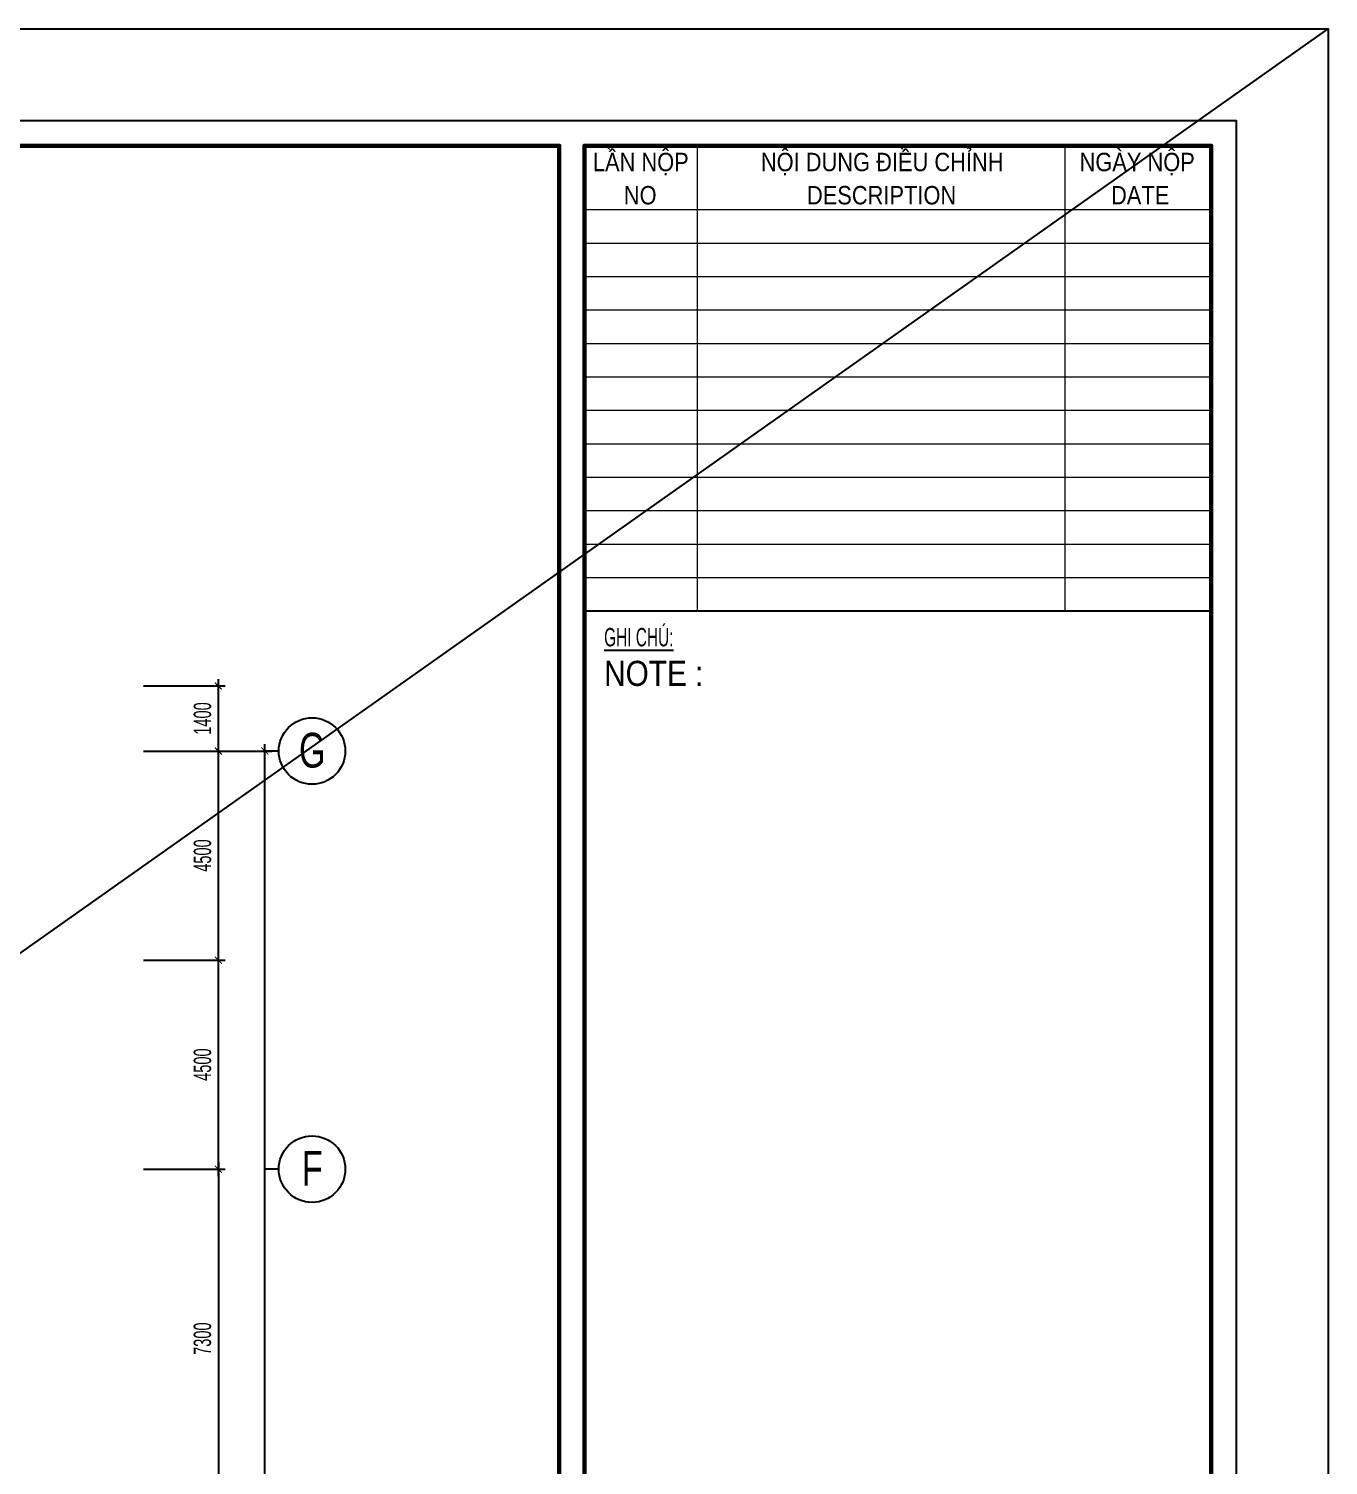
# Model space of a CAD drawing. Extents: x 71 to 3057337, y -14 to 345257.
# Drawn here: x 3029350 to 3057337, y 314331 to 345257 of the extents above; entities that cross this region are included whole.
import ezdxf

# ---------------------------------------------------------------- set-up
doc = ezdxf.new("R2010")
doc.units = 0
doc.header["$LTSCALE"] = 1000
doc.header["$MEASUREMENT"] = 0
doc.header["$PDMODE"] = 3
doc.layers.get('0').update_dxf_attribs({"linetype": 'CONTINUOUS'})
doc.layers.get('Defpoints').update_dxf_attribs({"linetype": 'CONTINUOUS'})
for name, color, linetype in [('12CHI', 1, 'CONTINUOUS'), ('CDC -TEXT KHUNG', 7, 'CONTINUOUS'), ('CDC-KHUNGTEN', 7, 'CONTINUOUS'), ('CDC.02.DIM', 1, 'CONTINUOUS'), ('CDC.06.TEXT', 2, 'CONTINUOUS'), ('CDC.16.BIGTEXT', 6, 'CONTINUOUS')]:
    doc.layers.add(name, color=color, linetype=linetype)
doc.layers.add('KCS_Plotter', color=11, linetype='CONTINUOUS', plot=False)
doc.styles.add('ARIAL', font='arial.ttf', dxfattribs={"width": 0.6})
doc.styles.add('Arial_4', font='arial.ttf', dxfattribs={"width": 0.75, "height": 3})
doc.styles.add('KT CDC', font='arial.ttf', dxfattribs={"width": 0.85, "height": 200})
doc.dimstyles.new('D150', dxfattribs={"dimscale": 150, "dimtxt": 2.5, "dimasz": 1, "dimexe": 1, "dimexo": 0, "dimgap": 1, "dimtad": 1, "dimdec": 0, "dimdsep": 46, "dimtxsty": 'ARIAL', "dimblk": 'ARCHTICK', "dimcen": 1, "dimdle": 1, "dimclrd": 1, "dimclre": 1, "dimclrt": 2, "dimadec": 0, "dimazin": 0, "dimtfac": 0.00072, "dimtdec": 0, "dimtix": 1, "dimtmove": 2, "dimatfit": 3, "dimldrblk": 'ARCHTICK', "dimfxl": 1, "dimtolj": 1, "dimlwd": -1, "dimlwe": -1, "dimarcsym": 0})

# ---------------------------------------------------------------- blocks, each defined once
blk = doc.blocks.new('_ARCHTICK')
at = {"color": 0, "linetype": 'ByBlock', "const_width": 0.15}
blk.add_lwpolyline([(-0.5, -0.5), (0.5, 0.5)], dxfattribs=at)
blk = doc.blocks.new('*D296')
at = {"layer": 'CDC.02.DIM', "color": 1, "transparency": 16777216}
for p, q in [((3031825, 320706), (3033584, 320706)), ((3033434, 320856), (3033434, 313256)), ((3031825, 313406), (3033584, 313406))]:
    blk.add_line(p, q, dxfattribs=at)
at = {"layer": 'Defpoints', "color": 0, "transparency": 16777216}
for p in [(3031825, 320706), (3031825, 313406), (3033434, 313406)]:
    blk.add_point(p, dxfattribs=at)
at = {"layer": 'CDC.02.DIM', "color": 1, "transparency": 16777216, "xscale": 150, "yscale": 150, "zscale": 150}
for p, rotation in [((3033434, 320706), 90), ((3033434, 313406), 270)]:
    blk.add_blockref('_ARCHTICK', p, dxfattribs=dict(at, rotation=rotation))
at = {"layer": 'CDC.02.DIM', "color": 2, "transparency": 16777216, "insert": (3033092, 317056), "char_height": 375, "attachment_point": 5, "rotation": 90, "style": 'ARIAL'}
blk.add_mtext('\\A1;7300', dxfattribs=at)
blk = doc.blocks.new('*D301')
at = {"layer": 'CDC.02.DIM', "color": 1, "transparency": 16777216}
for p, q in [((3031825, 329707), (3034584, 329707)), ((3034434, 274266), (3034434, 329857)), ((3031825, 274416), (3034584, 274416))]:
    blk.add_line(p, q, dxfattribs=at)
at = {"layer": 'Defpoints', "color": 0, "transparency": 16777216}
for p in [(3031825, 329707), (3034434, 329707), (3031825, 274416)]:
    blk.add_point(p, dxfattribs=at)
at = {"layer": 'CDC.02.DIM', "color": 1, "transparency": 16777216, "xscale": 150, "yscale": 150, "zscale": 150}
for p, rotation in [((3034434, 329707), 90), ((3034434, 274416), 270)]:
    blk.add_blockref('_ARCHTICK', p, dxfattribs=dict(at, rotation=rotation))
at = {"layer": 'CDC.02.DIM', "color": 2, "transparency": 16777216, "insert": (3034092, 302061), "char_height": 375, "attachment_point": 5, "rotation": 90, "style": 'ARIAL'}
blk.add_mtext('\\A1;55290', dxfattribs=at)
blk = doc.blocks.new('*D328')
at = {"layer": 'CDC.02.DIM', "color": 1, "transparency": 16777216}
for p, q in [((3033434, 320556), (3033434, 325356)), ((3031825, 325206), (3033584, 325206)), ((3031825, 320706), (3033584, 320706))]:
    blk.add_line(p, q, dxfattribs=at)
at = {"layer": 'Defpoints', "color": 0, "transparency": 16777216}
for p in [(3031825, 325206), (3033434, 325206), (3031825, 320706)]:
    blk.add_point(p, dxfattribs=at)
at = {"layer": 'CDC.02.DIM', "color": 1, "transparency": 16777216, "xscale": 150, "yscale": 150, "zscale": 150}
for p, rotation in [((3033434, 325206), 90), ((3033434, 320706), 270)]:
    blk.add_blockref('_ARCHTICK', p, dxfattribs=dict(at, rotation=rotation))
at = {"layer": 'CDC.02.DIM', "color": 2, "transparency": 16777216, "insert": (3033093, 322956), "char_height": 375, "attachment_point": 5, "rotation": 90, "style": 'ARIAL'}
blk.add_mtext('\\A1;4500', dxfattribs=at)
blk = doc.blocks.new('*D329')
at = {"layer": 'CDC.02.DIM', "color": 1, "transparency": 16777216}
for p, q in [((3031825, 329707), (3033584, 329707)), ((3033434, 325056), (3033434, 329857)), ((3031825, 325206), (3033584, 325206))]:
    blk.add_line(p, q, dxfattribs=at)
at = {"layer": 'Defpoints', "color": 0, "transparency": 16777216}
for p in [(3031825, 329707), (3033434, 329707), (3031825, 325206)]:
    blk.add_point(p, dxfattribs=at)
at = {"layer": 'CDC.02.DIM', "color": 1, "transparency": 16777216, "xscale": 150, "yscale": 150, "zscale": 150}
for p, rotation in [((3033434, 329707), 90), ((3033434, 325206), 270)]:
    blk.add_blockref('_ARCHTICK', p, dxfattribs=dict(at, rotation=rotation))
at = {"layer": 'CDC.02.DIM', "color": 2, "transparency": 16777216, "insert": (3033093, 327457), "char_height": 375, "attachment_point": 5, "rotation": 90, "style": 'ARIAL'}
blk.add_mtext('\\A1;4500', dxfattribs=at)
blk = doc.blocks.new('*D342')
at = {"layer": 'CDC.02.DIM', "color": 1, "transparency": 16777216}
for p, q in [((3033434, 329557), (3033434, 331257)), ((3031825, 331107), (3033584, 331107)), ((3031825, 329707), (3033584, 329707))]:
    blk.add_line(p, q, dxfattribs=at)
at = {"layer": 'Defpoints', "color": 0, "transparency": 16777216}
for p in [(3031825, 331107), (3033434, 331107), (3031825, 329707)]:
    blk.add_point(p, dxfattribs=at)
at = {"layer": 'CDC.02.DIM', "color": 1, "transparency": 16777216, "xscale": 150, "yscale": 150, "zscale": 150}
for p, rotation in [((3033434, 331107), 90), ((3033434, 329707), 270)]:
    blk.add_blockref('_ARCHTICK', p, dxfattribs=dict(at, rotation=rotation))
at = {"layer": 'CDC.02.DIM', "color": 2, "transparency": 16777216, "insert": (3033093, 330407), "char_height": 375, "attachment_point": 5, "rotation": 90, "style": 'ARIAL'}
blk.add_mtext('\\A1;1400', dxfattribs=at)
blk = doc.blocks.new('KHUNG TEN')
at = {"layer": 'CDC-KHUNGTEN', "color": 8, "lineweight": 9}
for p, q in [((76550, 58000), (76550, 52433)), ((80950, 58000), (80950, 52433)), ((82700, 57233), (75200, 57233)), ((82700, 56833), (75200, 56833)), ((82700, 56433), (75200, 56433)), ((82700, 56033), (75200, 56033)), ((82700, 55633), (75200, 55633)), ((82700, 55233), (75200, 55233)), ((82700, 54833), (75200, 54833)), ((82700, 54433), (75200, 54433)), ((82700, 54033), (75200, 54033)), ((82700, 53633), (75200, 53633)), ((82700, 53233), (75200, 53233)), ((82700, 52833), (75200, 52833))]:
    blk.add_line(p, q, dxfattribs=at)
at = {"layer": 'CDC-KHUNGTEN', "color": 6, "lineweight": 25}
blk.add_line((82700, 52433), (75200, 52433), dxfattribs=at)
at = {"layer": 'CDC-KHUNGTEN', "color": 8}
blk.add_lwpolyline([(75096, 1100), (83000, 1100), (83000, 58300), (3000, 58300), (3000, 1100), (75096, 1100)], dxfattribs=at)
at = {"layer": 'CDC-KHUNGTEN', "color": 255, "lineweight": 60}
blk.add_lwpolyline([(74900, 1400), (74900, 58000), (3300, 58000), (3300, 1400), (74900, 1400)], close=True, dxfattribs=at)
blk.add_lwpolyline([(75200, 1400), (82700, 1400), (82700, 58000), (75200, 58000), (75200, 1400)], dxfattribs=at)
at = {"layer": 'Defpoints', "color": 1, "ltscale": 0.2}
blk.add_lwpolyline([(0, 0), (0, 59400), (84100, 59400), (84100, 0), (0, 0)], close=True, dxfattribs=at)
at = {"layer": 'CDC -TEXT KHUNG', "color": 7, "style": 'KT CDC', "width": 0.85}
for s, p in [('NO', (75672, 57299)), ('DESCRIPTION', (77863, 57299)), ('DATE', (81501, 57299))]:
    blk.add_text(s, height=220, dxfattribs=at).set_placement(p)
at = {"layer": 'CDC -TEXT KHUNG', "char_height": 220, "attachment_point": 2, "line_spacing_factor": 0.941778, "style": 'KT CDC'}
for s, insert, width in [('LẦN NỘP', (75875, 57916), 1464.22), ('NỘI DUNG ĐIỀU CHỈNH', (78763, 57916), 3699.71), ('NGÀY NỘP', (81814, 57916), 1755.59)]:
    blk.add_mtext(s, dxfattribs=dict(at, insert=insert, width=width))
at = {"layer": 'CDC-KHUNGTEN', "color": 7, "style": 'Arial_4', "width": 0.85}
blk.add_text('NOTE :', height=300, dxfattribs=at).set_placement((75436, 51540))
at = {"layer": 'CDC-KHUNGTEN', "color": 6, "insert": (75436, 52233), "char_height": 220, "width": 1881.96, "attachment_point": 1, "style": 'ARIAL'}
blk.add_mtext('{\\LGHI CHÚ:}', dxfattribs=at)

msp = doc.modelspace()

# ---------------------------------------------------------------- linework, layer by layer
at = {"layer": '12CHI'}
for p, q in [((3034735.7, 329706.6), (3034433.8, 329706.6)), ((3034735.7, 320706.3), (3034433.8, 320706.3))]:
    msp.add_line(p, q, dxfattribs=at)
for centre in [(3035451.6, 329706.6), (3035451.6, 320706.3)]:
    msp.add_circle(centre, 715.9, dxfattribs=at)
at = {"layer": 'KCS_Plotter'}
msp.add_line((2905956.6, 238336.7), (3057336.6, 345256.7), dxfattribs=at)

# ---------------------------------------------------------------- block references
at = {"layer": 'CDC.06.TEXT', "xscale": 1.799999996948813, "yscale": 1.799999996948813, "zscale": 1.799999996948813}
msp.add_blockref('KHUNG TEN', (2905956.6, 238336.7), dxfattribs=at)

# ---------------------------------------------------------------- texts
at = {"layer": 'CDC.16.BIGTEXT', "char_height": 750, "width": 696.96, "attachment_point": 2, "line_spacing_factor": 0.938532}
for s, insert in [('{\\fArial|b0|i0|c0|p34;\\W0.7;G}', (3035456.2, 330099.2)), ('{\\fArial|b0|i0|c0|p34;\\W0.7;F}', (3035456.2, 321098.8))]:
    msp.add_mtext(s, dxfattribs=dict(at, insert=insert))

# ---------------------------------------------------------------- dimensions: what is measured, and where the dimension line sits
at = {"layer": 'CDC.02.DIM'}
for base, p1, p2, picture, middle in [((3033434, 331106.6), (3031825.1, 329706.6), (3031825.1, 331106.6), '*D342', (3033092.5, 330406.6)), ((3034433.8, 329706.6), (3031825.1, 274416.3), (3031825.1, 329706.6), '*D301', (3034092.3, 302061.4)), ((3033434, 329706.6), (3031825.1, 325206.4), (3031825.1, 329706.6), '*D329', (3033092.5, 327456.5)), ((3033434, 325206.4), (3031825.1, 320706.3), (3031825.1, 325206.4), '*D328', (3033092.5, 322956.3)), ((3033434, 313406.3), (3031825.1, 320706.3), (3031825.1, 313406.3), '*D296', (3033092.4, 317056.3))]:
    dim = msp.add_linear_dim(base=base, p1=p1, p2=p2, angle=90, dimstyle='D150', dxfattribs=at)
    dim.commit()
    dim.dimension.update_dxf_attribs({"geometry": picture, "text_midpoint": middle})

doc.saveas('drawing.dxf')
